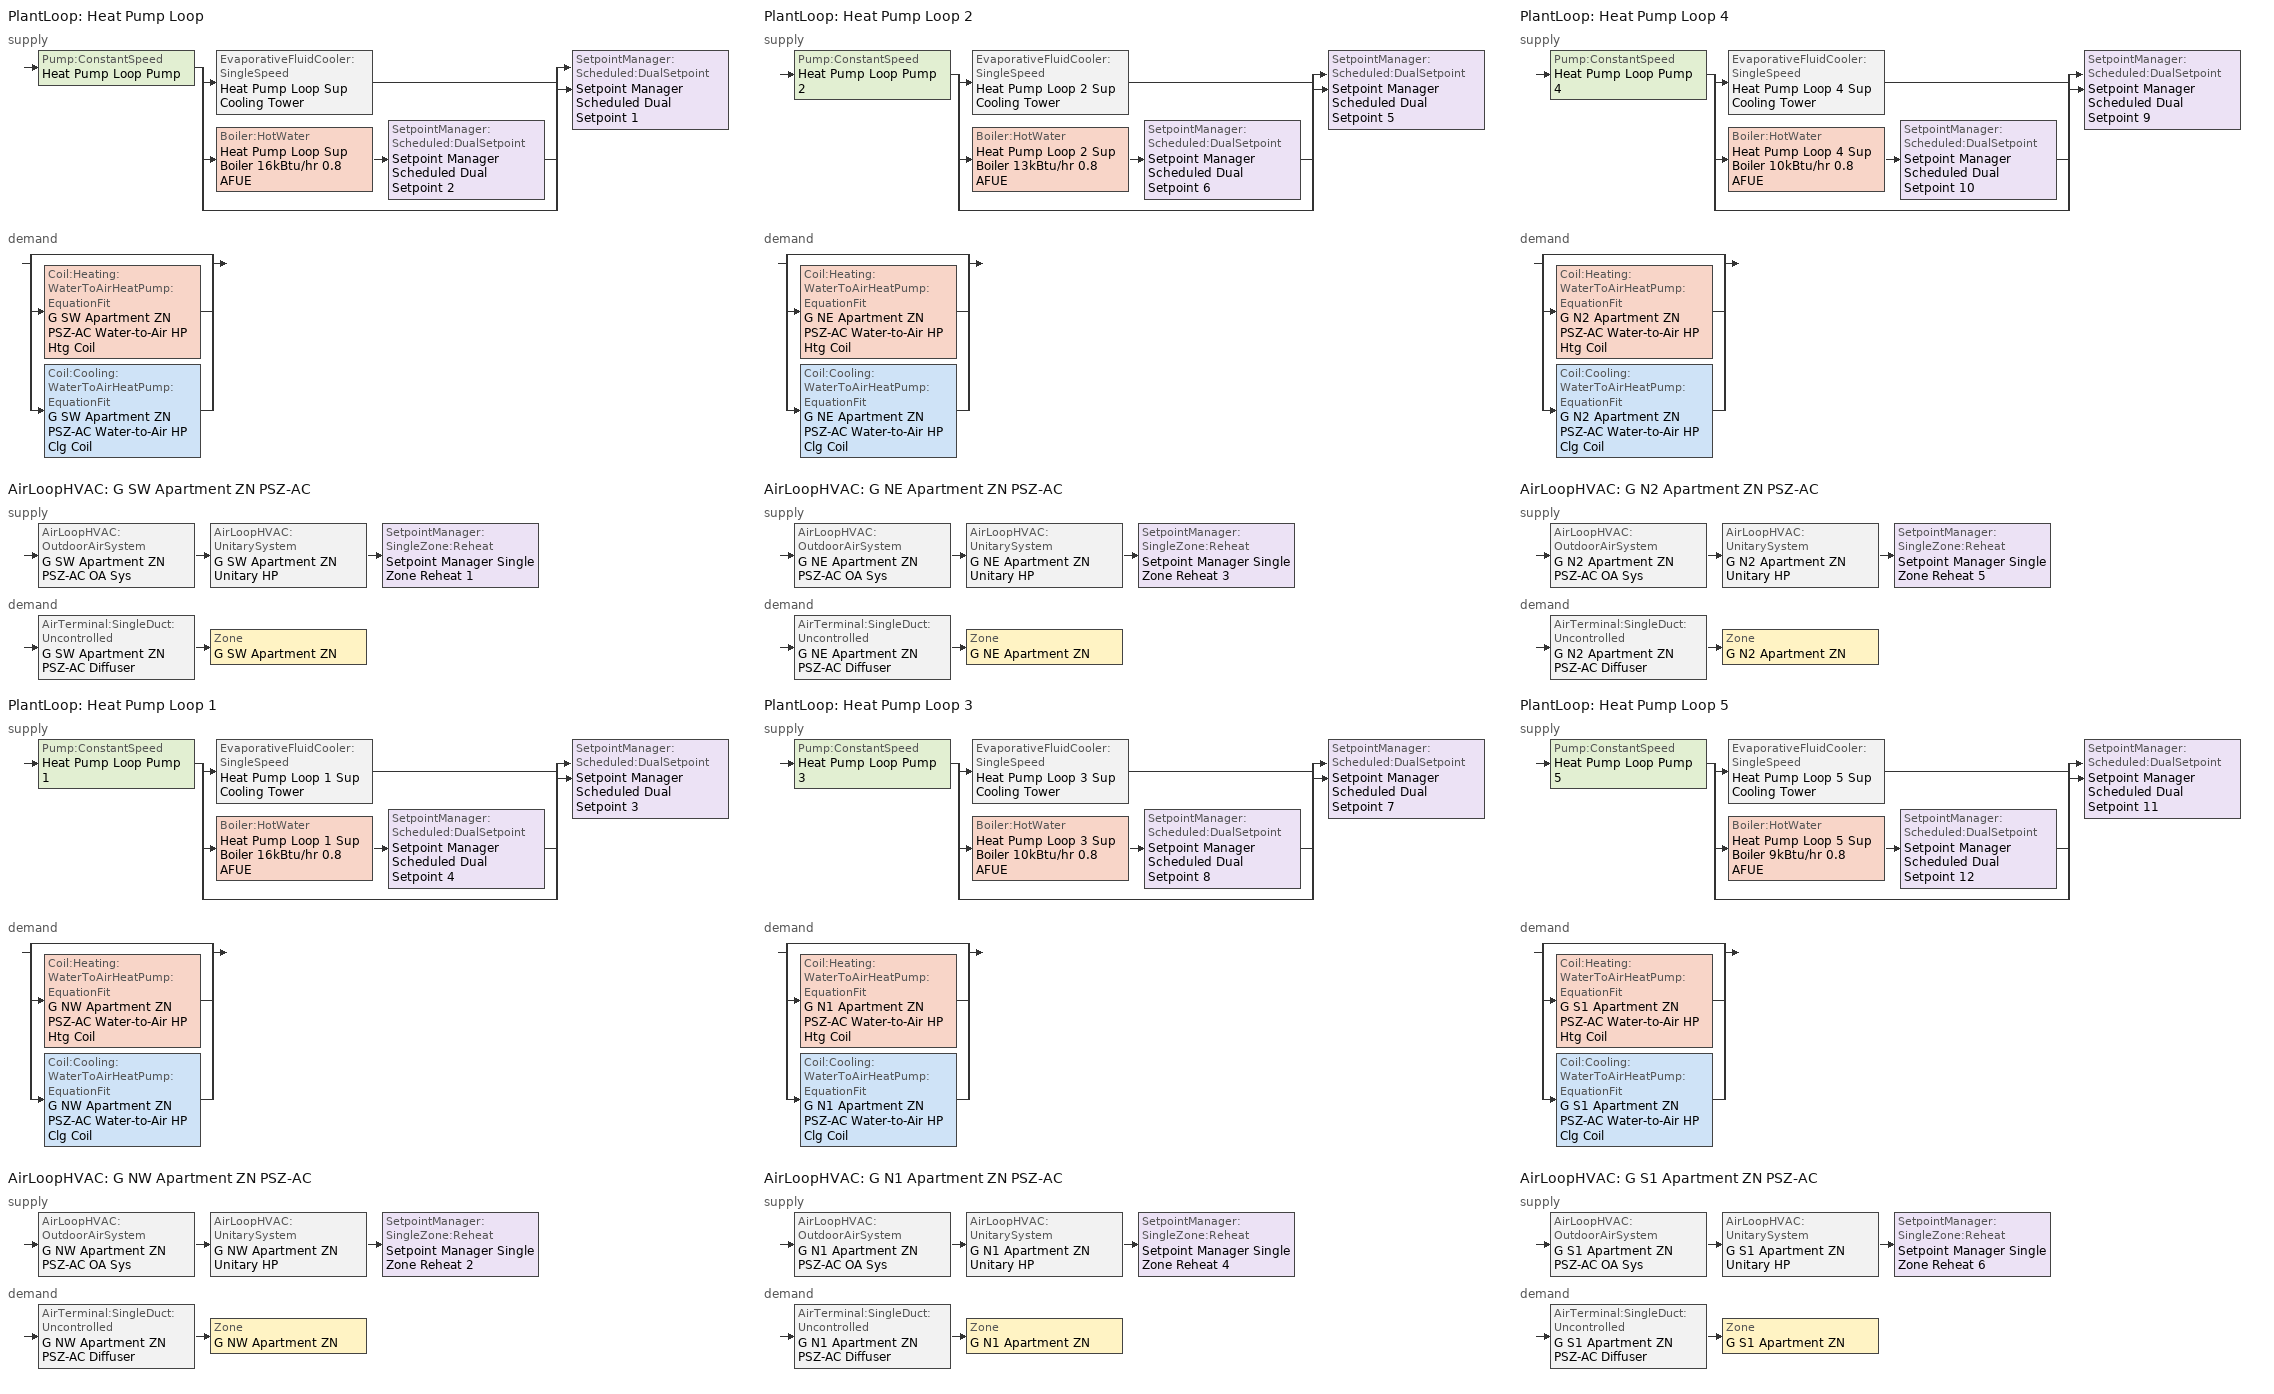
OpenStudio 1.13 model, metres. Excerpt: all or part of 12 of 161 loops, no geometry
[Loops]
PlantLoop 'Heat Pump Loop'
 supply: Pump:ConstantSpeed 'Heat Pump Loop Pump' > split
  | EvaporativeFluidCooler:SingleSpeed 'Heat Pump Loop Sup Cooling Tower'
  | Boiler:HotWater 'Heat Pump Loop Sup Boiler 16kBtu/hr 0.8 AFUE' > SetpointManager:Scheduled:DualSetpoint 'Setpoint Manager Scheduled Dual Setpoint 2'
  | bypass
  join > SetpointManager:Scheduled:DualSetpoint 'Setpoint Manager Scheduled Dual Setpoint 1'
 demand: split
  | bypass
  | Coil:Heating:WaterToAirHeatPump:EquationFit 'G SW Apartment ZN PSZ-AC Water-to-Air HP Htg Coil'
  | Coil:Cooling:WaterToAirHeatPump:EquationFit 'G SW Apartment ZN PSZ-AC Water-to-Air HP Clg Coil'
AirLoopHVAC 'G SW Apartment ZN PSZ-AC'
 supply: AirLoopHVAC:OutdoorAirSystem 'G SW Apartment ZN PSZ-AC OA Sys' > AirLoopHVAC:UnitarySystem 'G SW Apartment ZN Unitary HP' > SetpointManager:SingleZone:Reheat 'Setpoint Manager Single Zone Reheat 1'
 demand: AirTerminal:SingleDuct:Uncontrolled 'G SW Apartment ZN PSZ-AC Diffuser' > Zone 'G SW Apartment ZN'
PlantLoop 'Heat Pump Loop 1'
 supply: Pump:ConstantSpeed 'Heat Pump Loop Pump 1' > split
  | EvaporativeFluidCooler:SingleSpeed 'Heat Pump Loop 1 Sup Cooling Tower'
  | Boiler:HotWater 'Heat Pump Loop 1 Sup Boiler 16kBtu/hr 0.8 AFUE' > SetpointManager:Scheduled:DualSetpoint 'Setpoint Manager Scheduled Dual Setpoint 4'
  | bypass
  join > SetpointManager:Scheduled:DualSetpoint 'Setpoint Manager Scheduled Dual Setpoint 3'
 demand: split
  | bypass
  | Coil:Heating:WaterToAirHeatPump:EquationFit 'G NW Apartment ZN PSZ-AC Water-to-Air HP Htg Coil'
  | Coil:Cooling:WaterToAirHeatPump:EquationFit 'G NW Apartment ZN PSZ-AC Water-to-Air HP Clg Coil'
AirLoopHVAC 'G NW Apartment ZN PSZ-AC'
 supply: AirLoopHVAC:OutdoorAirSystem 'G NW Apartment ZN PSZ-AC OA Sys' > AirLoopHVAC:UnitarySystem 'G NW Apartment ZN Unitary HP' > SetpointManager:SingleZone:Reheat 'Setpoint Manager Single Zone Reheat 2'
 demand: AirTerminal:SingleDuct:Uncontrolled 'G NW Apartment ZN PSZ-AC Diffuser' > Zone 'G NW Apartment ZN'
PlantLoop 'Heat Pump Loop 2'
 supply: Pump:ConstantSpeed 'Heat Pump Loop Pump 2' > split
  | EvaporativeFluidCooler:SingleSpeed 'Heat Pump Loop 2 Sup Cooling Tower'
  | Boiler:HotWater 'Heat Pump Loop 2 Sup Boiler 13kBtu/hr 0.8 AFUE' > SetpointManager:Scheduled:DualSetpoint 'Setpoint Manager Scheduled Dual Setpoint 6'
  | bypass
  join > SetpointManager:Scheduled:DualSetpoint 'Setpoint Manager Scheduled Dual Setpoint 5'
 demand: split
  | bypass
  | Coil:Heating:WaterToAirHeatPump:EquationFit 'G NE Apartment ZN PSZ-AC Water-to-Air HP Htg Coil'
  | Coil:Cooling:WaterToAirHeatPump:EquationFit 'G NE Apartment ZN PSZ-AC Water-to-Air HP Clg Coil'
AirLoopHVAC 'G NE Apartment ZN PSZ-AC'
 supply: AirLoopHVAC:OutdoorAirSystem 'G NE Apartment ZN PSZ-AC OA Sys' > AirLoopHVAC:UnitarySystem 'G NE Apartment ZN Unitary HP' > SetpointManager:SingleZone:Reheat 'Setpoint Manager Single Zone Reheat 3'
 demand: AirTerminal:SingleDuct:Uncontrolled 'G NE Apartment ZN PSZ-AC Diffuser' > Zone 'G NE Apartment ZN'
PlantLoop 'Heat Pump Loop 3'
 supply: Pump:ConstantSpeed 'Heat Pump Loop Pump 3' > split
  | EvaporativeFluidCooler:SingleSpeed 'Heat Pump Loop 3 Sup Cooling Tower'
  | Boiler:HotWater 'Heat Pump Loop 3 Sup Boiler 10kBtu/hr 0.8 AFUE' > SetpointManager:Scheduled:DualSetpoint 'Setpoint Manager Scheduled Dual Setpoint 8'
  | bypass
  join > SetpointManager:Scheduled:DualSetpoint 'Setpoint Manager Scheduled Dual Setpoint 7'
 demand: split
  | bypass
  | Coil:Heating:WaterToAirHeatPump:EquationFit 'G N1 Apartment ZN PSZ-AC Water-to-Air HP Htg Coil'
  | Coil:Cooling:WaterToAirHeatPump:EquationFit 'G N1 Apartment ZN PSZ-AC Water-to-Air HP Clg Coil'
AirLoopHVAC 'G N1 Apartment ZN PSZ-AC'
 supply: AirLoopHVAC:OutdoorAirSystem 'G N1 Apartment ZN PSZ-AC OA Sys' > AirLoopHVAC:UnitarySystem 'G N1 Apartment ZN Unitary HP' > SetpointManager:SingleZone:Reheat 'Setpoint Manager Single Zone Reheat 4'
 demand: AirTerminal:SingleDuct:Uncontrolled 'G N1 Apartment ZN PSZ-AC Diffuser' > Zone 'G N1 Apartment ZN'
PlantLoop 'Heat Pump Loop 4'
 supply: Pump:ConstantSpeed 'Heat Pump Loop Pump 4' > split
  | EvaporativeFluidCooler:SingleSpeed 'Heat Pump Loop 4 Sup Cooling Tower'
  | Boiler:HotWater 'Heat Pump Loop 4 Sup Boiler 10kBtu/hr 0.8 AFUE' > SetpointManager:Scheduled:DualSetpoint 'Setpoint Manager Scheduled Dual Setpoint 10'
  | bypass
  join > SetpointManager:Scheduled:DualSetpoint 'Setpoint Manager Scheduled Dual Setpoint 9'
 demand: split
  | bypass
  | Coil:Heating:WaterToAirHeatPump:EquationFit 'G N2 Apartment ZN PSZ-AC Water-to-Air HP Htg Coil'
  | Coil:Cooling:WaterToAirHeatPump:EquationFit 'G N2 Apartment ZN PSZ-AC Water-to-Air HP Clg Coil'
AirLoopHVAC 'G N2 Apartment ZN PSZ-AC'
 supply: AirLoopHVAC:OutdoorAirSystem 'G N2 Apartment ZN PSZ-AC OA Sys' > AirLoopHVAC:UnitarySystem 'G N2 Apartment ZN Unitary HP' > SetpointManager:SingleZone:Reheat 'Setpoint Manager Single Zone Reheat 5'
 demand: AirTerminal:SingleDuct:Uncontrolled 'G N2 Apartment ZN PSZ-AC Diffuser' > Zone 'G N2 Apartment ZN'
PlantLoop 'Heat Pump Loop 5'
 supply: Pump:ConstantSpeed 'Heat Pump Loop Pump 5' > split
  | EvaporativeFluidCooler:SingleSpeed 'Heat Pump Loop 5 Sup Cooling Tower'
  | Boiler:HotWater 'Heat Pump Loop 5 Sup Boiler 9kBtu/hr 0.8 AFUE' > SetpointManager:Scheduled:DualSetpoint 'Setpoint Manager Scheduled Dual Setpoint 12'
  | bypass
  join > SetpointManager:Scheduled:DualSetpoint 'Setpoint Manager Scheduled Dual Setpoint 11'
 demand: split
  | bypass
  | Coil:Heating:WaterToAirHeatPump:EquationFit 'G S1 Apartment ZN PSZ-AC Water-to-Air HP Htg Coil'
  | Coil:Cooling:WaterToAirHeatPump:EquationFit 'G S1 Apartment ZN PSZ-AC Water-to-Air HP Clg Coil'
AirLoopHVAC 'G S1 Apartment ZN PSZ-AC'
 supply: AirLoopHVAC:OutdoorAirSystem 'G S1 Apartment ZN PSZ-AC OA Sys' > AirLoopHVAC:UnitarySystem 'G S1 Apartment ZN Unitary HP' > SetpointManager:SingleZone:Reheat 'Setpoint Manager Single Zone Reheat 6'
 demand: AirTerminal:SingleDuct:Uncontrolled 'G S1 Apartment ZN PSZ-AC Diffuser' > Zone 'G S1 Apartment ZN'
[EvaporativeFluidCooler:SingleSpeed] Design Air Flow Rate {m3/s}=autosize; Fan Power at Design Air Flow Rate {W}=autosize; Design Spray Water Flow Rate {m3/s}=0.002208; Performance Input Method=UFactorTimesAreaAndDesignWaterFlowRate; U-factor Times Area Value at Design Air Flow Rate {W/K}=autosize; Design Water Flow Rate {m3/s}=autosize; Capacity Control=FanCycling; Sizing Factor=1; Evaporation Loss Mode=SaturatedExit; Drift Loss Percent {percent}=0.008; Blowdown Calculation Mode=ConcentrationRatio; Blowdown Concentration Ratio=3
Heat Pump Loop Sup Cooling Tower; Heat Pump Loop 1 Sup Cooling Tower; Heat Pump Loop 2 Sup Cooling Tower; Heat Pump Loop 3 Sup Cooling Tower; Heat Pump Loop 4 Sup Cooling Tower; Heat Pump Loop 5 Sup Cooling Tower
[Sizing:Zone] Zone Cooling Design Supply Air Temperature Input Method=SupplyAirTemperature; Zone Cooling Design Supply Air Temperature {C}=12.8; Zone Cooling Design Supply Air Temperature Difference {deltaC}=11.11; Zone Heating Design Supply Air Temperature Input Method=SupplyAirTemperature; Zone Heating Design Supply Air Temperature {C}=40; Zone Heating Design Supply Air Temperature Difference {deltaC}=11.11; Zone Cooling Design Supply Air Humidity Ratio {kg-H2O/kg-air}=0.0085; Zone Heating Design Supply Air Humidity Ratio {kg-H2O/kg-air}=0.008; Cooling Design Air Flow Method=DesignDay; Heating Design Air Flow Method=DesignDay; Account for Dedicated Outdoor Air System=No; Dedicated Outdoor Air System Control Strategy=NeutralSupplyAir; Dedicated Outdoor Air Low Setpoint Temperature for Design {C}=autosize; Dedicated Outdoor Air High Setpoint Temperature for Design {C}=autosize
G NW Apartment ZN; G N2 Apartment ZN; G SW Apartment ZN; G NE Apartment ZN; G N1 Apartment ZN; G S1 Apartment ZN
[Zone equipment]
G NW Apartment ZN: G NW Apartment ZN PSZ-AC Diffuser
G N2 Apartment ZN: G N2 Apartment ZN PSZ-AC Diffuser
G SW Apartment ZN: G SW Apartment ZN PSZ-AC Diffuser
G NE Apartment ZN: G NE Apartment ZN PSZ-AC Diffuser
G N1 Apartment ZN: G N1 Apartment ZN PSZ-AC Diffuser
G S1 Apartment ZN: G S1 Apartment ZN PSZ-AC Diffuser
[PlantLoop] Fluid Type=Water; Maximum Loop Temperature {C}=80; Minimum Loop Temperature {C}=5; Plant Loop Volume {m3}=Autocalculate; Load Distribution Scheme=Optimal
Heat Pump Loop; Heat Pump Loop 1; Heat Pump Loop 2; Heat Pump Loop 3; Heat Pump Loop 4; Heat Pump Loop 5
[Sizing:Plant] Loop Type=Heating; Design Loop Exit Temperature {C}=39; Loop Design Temperature Difference {deltaC}=11; Sizing Option=NonCoincident; Zone Timesteps in Averaging Window=1; Coincident Sizing Factor Mode=None
Heat Pump Loop; Heat Pump Loop 1; Heat Pump Loop 2; Heat Pump Loop 3; Heat Pump Loop 4; Heat Pump Loop 5
[SetpointManager:Scheduled:DualSetpoint]
Name | High Setpoint Schedule | Low Setpoint Schedule
Setpoint Manager Scheduled Dual Setpoint 1; Setpoint Manager Scheduled Dual Setpoint 2 | Heat Pump Loop High Temp - 65F | Heat Pump Loop Low Temp - 41F
Setpoint Manager Scheduled Dual Setpoint 3; Setpoint Manager Scheduled Dual Setpoint 4 | Heat Pump Loop High Temp - 65F 1 | Heat Pump Loop Low Temp - 41F 1
Setpoint Manager Scheduled Dual Setpoint 5; Setpoint Manager Scheduled Dual Setpoint 6 | Heat Pump Loop High Temp - 65F 2 | Heat Pump Loop Low Temp - 41F 2
Setpoint Manager Scheduled Dual Setpoint 7; Setpoint Manager Scheduled Dual Setpoint 8 | Heat Pump Loop High Temp - 65F 3 | Heat Pump Loop Low Temp - 41F 3
Setpoint Manager Scheduled Dual Setpoint 9; Setpoint Manager Scheduled Dual Setpoint 10 | Heat Pump Loop High Temp - 65F 4 | Heat Pump Loop Low Temp - 41F 4
Setpoint Manager Scheduled Dual Setpoint 11; Setpoint Manager Scheduled Dual Setpoint 12 | Heat Pump Loop High Temp - 65F 5 | Heat Pump Loop Low Temp - 41F 5
[Pump:ConstantSpeed] Rated Flow Rate {m3/s}=autosize; Rated Pump Head {Pa}=179344; Rated Power Consumption {W}=autosize; Motor Efficiency=0.855; Fraction of Motor Inefficiencies to Fluid Stream=0; Pump Control Type=Intermittent
Heat Pump Loop Pump; Heat Pump Loop Pump 1; Heat Pump Loop Pump 2; Heat Pump Loop Pump 3; Heat Pump Loop Pump 4; Heat Pump Loop Pump 5
[Boiler:HotWater] Nominal Thermal Efficiency=0.8; Design Water Outlet Temperature {C}=30; Minimum Part Load Ratio=0; Maximum Part Load Ratio=1.2; Optimum Part Load Ratio=1; Water Outlet Upper Temperature Limit {C}=99; Boiler Flow Mode=ConstantFlow; Parasitic Electric Load {W}=0; Sizing Factor=1
Name | Normalized Boiler Efficiency Curve
Heat Pump Loop Sup Boiler 16kBtu/hr 0.8 AFUE | Boiler with No Minimum Turndown 79
Heat Pump Loop 1 Sup Boiler 16kBtu/hr 0.8 AFUE | Boiler with No Minimum Turndown
Heat Pump Loop 2 Sup Boiler 13kBtu/hr 0.8 AFUE | Boiler with No Minimum Turndown 11
Heat Pump Loop 3 Sup Boiler 10kBtu/hr 0.8 AFUE | Boiler with No Minimum Turndown 22
Heat Pump Loop 4 Sup Boiler 10kBtu/hr 0.8 AFUE | Boiler with No Minimum Turndown 33
Heat Pump Loop 5 Sup Boiler 9kBtu/hr 0.8 AFUE | Boiler with No Minimum Turndown 44
[AirLoopHVAC] Availability Schedule=Always On Discrete; Design Supply Air Flow Rate {m3/s}=AutoSize
Name | Availability Manager
G SW Apartment ZN PSZ-AC | Availability Manager Night Cycle 1
G NW Apartment ZN PSZ-AC | Availability Manager Night Cycle 2
G NE Apartment ZN PSZ-AC | Availability Manager Night Cycle 3
G N1 Apartment ZN PSZ-AC | Availability Manager Night Cycle 4
G N2 Apartment ZN PSZ-AC | Availability Manager Night Cycle 5
G S1 Apartment ZN PSZ-AC | Availability Manager Night Cycle 6
[Sizing:System] Type of Load to Size On=Sensible; Design Outdoor Air Flow Rate {m3/s}=Autosize; Minimum System Air Flow Ratio=1; Preheat Design Temperature {C}=7; Preheat Design Humidity Ratio {kg-H2O/kg-Air}=0.008; Precool Design Temperature {C}=12.8; Precool Design Humidity Ratio {kg-H2O/kg-Air}=0.008; Central Cooling Design Supply Air Temperature {C}=12.8; Central Heating Design Supply Air Temperature {C}=40; Sizing Option=Coincident; 100% Outdoor Air in Cooling=No; 100% Outdoor Air in Heating=No; Central Cooling Design Supply Air Humidity Ratio {kg-H2O/kg-Air}=0.0085; Central Heating Design Supply Air Humidity Ratio {kg-H2O/kg-Air}=0.008; Cooling Design Air Flow Method=DesignDay; Cooling Design Air Flow Rate {m3/s}=0; Heating Design Air Flow Method=DesignDay; Heating Design Air Flow Rate {m3/s}=0; System Outdoor Air Method=ZoneSum; Zone Maximum Outdoor Air Fraction=1; Cooling Supply Air Flow Rate Per Floor Area {m3/s-m2}=0.00996765; Cooling Fraction of Autosized Cooling Supply Air Flow Rate=1; Cooling Supply Air Flow Rate Per Unit Cooling Capacity {m3/s-W}=3.94755e-05; Heating Supply Air Flow Rate Per Floor Area {m3/s-m2}=0.00996765; Heating Fraction of Autosized Heating Supply Air Flow Rate=1; Heating Fraction of Autosized Cooling Supply Air Flow Rate=1; Heating Supply Air Flow Rate Per Unit Heating Capacity {m3/s-W}=3.15882e-05; Cooling Design Capacity Method=CoolingDesignCapacity; Cooling Design Capacity {W}=autosize; Cooling Design Capacity Per Floor Area {W/m2}=234.7; Fraction of Autosized Cooling Design Capacity=1; Heating Design Capacity Method=HeatingDesignCapacity; Heating Design Capacity {W}=autosize; Heating Design Capacity Per Floor Area {W/m2}=157; Fraction of Autosized Heating Design Capacity=1; Central Cooling Capacity Control Method=OnOff
G SW Apartment ZN PSZ-AC; G NW Apartment ZN PSZ-AC; G NE Apartment ZN PSZ-AC; G N1 Apartment ZN PSZ-AC; G N2 Apartment ZN PSZ-AC; G S1 Apartment ZN PSZ-AC
[SetpointManager:SingleZone:Reheat] Minimum Supply Air Temperature {C}=-99; Maximum Supply Air Temperature {C}=50
Name | Control Zone
Setpoint Manager Single Zone Reheat 1 | G SW Apartment ZN
Setpoint Manager Single Zone Reheat 2 | G NW Apartment ZN
Setpoint Manager Single Zone Reheat 3 | G NE Apartment ZN
Setpoint Manager Single Zone Reheat 4 | G N1 Apartment ZN
Setpoint Manager Single Zone Reheat 5 | G N2 Apartment ZN
Setpoint Manager Single Zone Reheat 6 | G S1 Apartment ZN
[Fan:OnOff] Availability Schedule=Always On; Fan Efficiency=0.53625; Pressure Rise {Pa}=622.722; Maximum Flow Rate {m3/s}=autosize; Motor Efficiency=0.825; Motor In Airstream Fraction=1
Name | Fan Power Ratio Function of Speed Ratio Curve | Fan Efficiency Ratio Function of Speed Ratio Curve
G SW Apartment ZN PSZ-AC Fan | Fan On Off Power Curve | Fan On Off Efficiency Curve
G NW Apartment ZN PSZ-AC Fan | Fan On Off Power Curve 1 | Fan On Off Efficiency Curve 1
G NE Apartment ZN PSZ-AC Fan | Fan On Off Power Curve 2 | Fan On Off Efficiency Curve 2
G N1 Apartment ZN PSZ-AC Fan | Fan On Off Power Curve 3 | Fan On Off Efficiency Curve 3
G N2 Apartment ZN PSZ-AC Fan | Fan On Off Power Curve 4 | Fan On Off Efficiency Curve 4
G S1 Apartment ZN PSZ-AC Fan | Fan On Off Power Curve 5 | Fan On Off Efficiency Curve 5
[Coil:Heating:WaterToAirHeatPump:EquationFit] Rated Heating Coefficient of Performance {W/W}=4.2; Heating Capacity Coefficient 1=0.237847; Heating Capacity Coefficient 2=-3.35824; Heating Capacity Coefficient 3=3.8064; Heating Capacity Coefficient 4=0.1792; Heating Capacity Coefficient 5=0.128607; Heating Power Consumption Coefficient 1=-3.79176; Heating Power Consumption Coefficient 2=3.38799; Heating Power Consumption Coefficient 3=1.50226; Heating Power Consumption Coefficient 4=-0.177654; Heating Power Consumption Coefficient 5=-0.10308
G SW Apartment ZN PSZ-AC Water-to-Air HP Htg Coil; G NW Apartment ZN PSZ-AC Water-to-Air HP Htg Coil; G NE Apartment ZN PSZ-AC Water-to-Air HP Htg Coil; G N1 Apartment ZN PSZ-AC Water-to-Air HP Htg Coil; G N2 Apartment ZN PSZ-AC Water-to-Air HP Htg Coil; G S1 Apartment ZN PSZ-AC Water-to-Air HP Htg Coil
[Coil:Heating:Electric] Availability Schedule=Always On Discrete
G SW Apartment ZN PSZ-AC Electric Backup Htg Coil; G NW Apartment ZN PSZ-AC Electric Backup Htg Coil; G NE Apartment ZN PSZ-AC Electric Backup Htg Coil; G N1 Apartment ZN PSZ-AC Electric Backup Htg Coil; G N2 Apartment ZN PSZ-AC Electric Backup Htg Coil; G S1 Apartment ZN PSZ-AC Electric Backup Htg Coil
[Coil:Cooling:WaterToAirHeatPump:EquationFit] Rated Cooling Coefficient of Performance {W/W}=3.4; Total Cooling Capacity Coefficient 1=-4.30267; Total Cooling Capacity Coefficient 2=7.18537; Total Cooling Capacity Coefficient 3=-2.23947; Total Cooling Capacity Coefficient 4=0.139996; Total Cooling Capacity Coefficient 5=0.10266; Sensible Cooling Capacity Coefficient 1=6.00194; Sensible Cooling Capacity Coefficient 2=22.6301; Sensible Cooling Capacity Coefficient 3=-26.7961; Sensible Cooling Capacity Coefficient 4=-1.72375; Sensible Cooling Capacity Coefficient 5=0.490645; Sensible Cooling Capacity Coefficient 6=0.0693119; Cooling Power Consumption Coefficient 1=-5.67776; Cooling Power Consumption Coefficient 2=0.438988; Cooling Power Consumption Coefficient 3=5.84528; Cooling Power Consumption Coefficient 4=0.141606; Cooling Power Consumption Coefficient 5=-0.168728
G SW Apartment ZN PSZ-AC Water-to-Air HP Clg Coil; G NW Apartment ZN PSZ-AC Water-to-Air HP Clg Coil; G NE Apartment ZN PSZ-AC Water-to-Air HP Clg Coil; G N1 Apartment ZN PSZ-AC Water-to-Air HP Clg Coil; G N2 Apartment ZN PSZ-AC Water-to-Air HP Clg Coil; G S1 Apartment ZN PSZ-AC Water-to-Air HP Clg Coil
[Controller:OutdoorAir] Minimum Outdoor Air Flow Rate {m3/s}=Autosize; Maximum Outdoor Air Flow Rate {m3/s}=Autosize; Economizer Control Type=NoEconomizer; Economizer Control Action Type=ModulateFlow; Economizer Maximum Limit Dry-Bulb Temperature {C}=28; Economizer Maximum Limit Enthalpy {J/kg}=64000; Economizer Minimum Limit Dry-Bulb Temperature {C}=-100; Lockout Type=NoLockout; Minimum Limit Type=FixedMinimum; Minimum Outdoor Air Schedule=Always On Discrete; High Humidity Control=No; Heat Recovery Bypass Control Type=BypassWhenOAFlowGreaterThanMinimum
Name | Controller Mechanical Ventilation
G SW Apartment ZN PSZ-AC OA Sys Controller | Controller Mechanical Ventilation 1
G NW Apartment ZN PSZ-AC OA Sys Controller | Controller Mechanical Ventilation 2
G NE Apartment ZN PSZ-AC OA Sys Controller | Controller Mechanical Ventilation 3
G N1 Apartment ZN PSZ-AC OA Sys Controller | Controller Mechanical Ventilation 4
G N2 Apartment ZN PSZ-AC OA Sys Controller | Controller Mechanical Ventilation 5
G S1 Apartment ZN PSZ-AC OA Sys Controller | Controller Mechanical Ventilation 6
[Controller:MechanicalVentilation] Availability Schedule=Always On Discrete; System Outdoor Air Method=ZoneSum
Controller Mechanical Ventilation 1; Controller Mechanical Ventilation 2; Controller Mechanical Ventilation 3; Controller Mechanical Ventilation 4; Controller Mechanical Ventilation 5; Controller Mechanical Ventilation 6
[AirLoopHVAC:OutdoorAirSystem]
Name | Controller
G SW Apartment ZN PSZ-AC OA Sys | G SW Apartment ZN PSZ-AC OA Sys Controller
G NW Apartment ZN PSZ-AC OA Sys | G NW Apartment ZN PSZ-AC OA Sys Controller
G NE Apartment ZN PSZ-AC OA Sys | G NE Apartment ZN PSZ-AC OA Sys Controller
G N1 Apartment ZN PSZ-AC OA Sys | G N1 Apartment ZN PSZ-AC OA Sys Controller
G N2 Apartment ZN PSZ-AC OA Sys | G N2 Apartment ZN PSZ-AC OA Sys Controller
G S1 Apartment ZN PSZ-AC OA Sys | G S1 Apartment ZN PSZ-AC OA Sys Controller
[AirLoopHVAC:UnitarySystem] Control Type=Load; Dehumidification Control Type=None; Fan Placement=BlowThrough; Supply Air Fan Operating Mode Schedule=Always On Discrete; DX Heating Coil Sizing Ratio=1; Use DOAS DX Cooling Coil=No; DOAS DX Cooling Coil Leaving Minimum Air Temperature {C}=2; Latent Load Control=SensibleOnlyLoadControl; Supply Air Flow Rate Method During Cooling Operation=SupplyAirFlowRate; Supply Air Flow Rate During Cooling Operation {m3/s}=autosize; Supply Air Flow Rate Method During Heating Operation=SupplyAirFlowRate; Supply Air Flow Rate During Heating Operation {m3/s}=autosize; Supply Air Flow Rate Method When No Cooling or Heating is Required=SupplyAirFlowRate; Supply Air Flow Rate When No Cooling or Heating is Required {m3/s}=autosize; Maximum Supply Air Temperature {C}=50; Maximum Outdoor Dry-Bulb Temperature for Supplemental Heater Operation {C}=21; Maximum Cycling Rate {cycles/hr}=2.5; Heat Pump Time Constant {s}=60; Fraction of On-Cycle Power Use=0.01; Heat Pump Fan Delay Time {s}=60; Ancilliary On-Cycle Electric Power {W}=0; Ancilliary Off-Cycle Electric Power {W}=0
Name | Controlling Zone or Thermostat Location | Supply Fan | Heating Coil | Cooling Coil | Supplemental Heating Coil
G SW Apartment ZN Unitary HP | G SW Apartment ZN | G SW Apartment ZN PSZ-AC Fan | G SW Apartment ZN PSZ-AC Water-to-Air HP Htg Coil | G SW Apartment ZN PSZ-AC Water-to-Air HP Clg Coil | G SW Apartment ZN PSZ-AC Electric Backup Htg Coil
G NW Apartment ZN Unitary HP | G NW Apartment ZN | G NW Apartment ZN PSZ-AC Fan | G NW Apartment ZN PSZ-AC Water-to-Air HP Htg Coil | G NW Apartment ZN PSZ-AC Water-to-Air HP Clg Coil | G NW Apartment ZN PSZ-AC Electric Backup Htg Coil
G NE Apartment ZN Unitary HP | G NE Apartment ZN | G NE Apartment ZN PSZ-AC Fan | G NE Apartment ZN PSZ-AC Water-to-Air HP Htg Coil | G NE Apartment ZN PSZ-AC Water-to-Air HP Clg Coil | G NE Apartment ZN PSZ-AC Electric Backup Htg Coil
G N1 Apartment ZN Unitary HP | G N1 Apartment ZN | G N1 Apartment ZN PSZ-AC Fan | G N1 Apartment ZN PSZ-AC Water-to-Air HP Htg Coil | G N1 Apartment ZN PSZ-AC Water-to-Air HP Clg Coil | G N1 Apartment ZN PSZ-AC Electric Backup Htg Coil
G N2 Apartment ZN Unitary HP | G N2 Apartment ZN | G N2 Apartment ZN PSZ-AC Fan | G N2 Apartment ZN PSZ-AC Water-to-Air HP Htg Coil | G N2 Apartment ZN PSZ-AC Water-to-Air HP Clg Coil | G N2 Apartment ZN PSZ-AC Electric Backup Htg Coil
G S1 Apartment ZN Unitary HP | G S1 Apartment ZN | G S1 Apartment ZN PSZ-AC Fan | G S1 Apartment ZN PSZ-AC Water-to-Air HP Htg Coil | G S1 Apartment ZN PSZ-AC Water-to-Air HP Clg Coil | G S1 Apartment ZN PSZ-AC Electric Backup Htg Coil
[AvailabilityManager:NightCycle] Control Type=CycleOnAny; Thermostat Tolerance {deltaC}=1; Cycling Run Time {s}=3600
Availability Manager Night Cycle 1; Availability Manager Night Cycle 2; Availability Manager Night Cycle 3; Availability Manager Night Cycle 4; Availability Manager Night Cycle 5; Availability Manager Night Cycle 6
[AirTerminal:SingleDuct:Uncontrolled] Availability Schedule=Always On Discrete; Maximum Air Flow Rate {m3/s}=AutoSize
G SW Apartment ZN PSZ-AC Diffuser; G NW Apartment ZN PSZ-AC Diffuser; G NE Apartment ZN PSZ-AC Diffuser; G N1 Apartment ZN PSZ-AC Diffuser; G N2 Apartment ZN PSZ-AC Diffuser; G S1 Apartment ZN PSZ-AC Diffuser
[Schedule:Ruleset]
Name | Default Day Schedule
Heat Pump Loop High Temp - 65F | Heat Pump Loop High Temp - 65F Default
Heat Pump Loop Low Temp - 41F | Heat Pump Loop Low Temp - 41F Default
Always On | Always On Default
Heat Pump Loop High Temp - 65F 1 | Heat Pump Loop High Temp - 65F Default 1
Heat Pump Loop Low Temp - 41F 1 | Heat Pump Loop Low Temp - 41F Default 1
Heat Pump Loop High Temp - 65F 2 | Heat Pump Loop High Temp - 65F Default 2
Heat Pump Loop Low Temp - 41F 2 | Heat Pump Loop Low Temp - 41F Default 2
Heat Pump Loop High Temp - 65F 3 | Heat Pump Loop High Temp - 65F Default 3
Heat Pump Loop Low Temp - 41F 3 | Heat Pump Loop Low Temp - 41F Default 3
Heat Pump Loop High Temp - 65F 4 | Heat Pump Loop High Temp - 65F Default 4
Heat Pump Loop Low Temp - 41F 4 | Heat Pump Loop Low Temp - 41F Default 4
Heat Pump Loop High Temp - 65F 5 | Heat Pump Loop High Temp - 65F Default 5
Heat Pump Loop Low Temp - 41F 5 | Heat Pump Loop Low Temp - 41F Default 5
[Schedule:Day]
Heat Pump Loop High Temp - 65F Default; Heat Pump Loop High Temp - 65F Default 1; Heat Pump Loop High Temp - 65F Default 2; Heat Pump Loop High Temp - 65F Default 3; Heat Pump Loop High Temp - 65F Default 4; Heat Pump Loop High Temp - 65F Default 5: 24, 0, 18.3333
Heat Pump Loop Low Temp - 41F Default; Heat Pump Loop Low Temp - 41F Default 1; Heat Pump Loop Low Temp - 41F Default 2; Heat Pump Loop Low Temp - 41F Default 3; Heat Pump Loop Low Temp - 41F Default 4; Heat Pump Loop Low Temp - 41F Default 5: 24, 0, 5
Always On Default: 24, 0, 1
[Schedule:Constant]
Always On Discrete: Value=1
[Curve:Exponent] Coefficient1 Constant=1; Coefficient2 Constant=0; Coefficient3 Constant=0; Minimum Value of x=0; Maximum Value of x=1
Fan On Off Power Curve; Fan On Off Power Curve 1; Fan On Off Power Curve 2; Fan On Off Power Curve 3; Fan On Off Power Curve 4; Fan On Off Power Curve 5
[Curve:Cubic] Minimum Value of x=0
Name | Coefficient1 Constant | Coefficient2 x | Coefficient3 x**2 | Coefficient4 x**3 | Maximum Value of x
Fan On Off Efficiency Curve; Fan On Off Efficiency Curve 1; Fan On Off Efficiency Curve 2; Fan On Off Efficiency Curve 3; Fan On Off Efficiency Curve 4; Fan On Off Efficiency Curve 5 | 1 | 0 | 0 | 0 | 1
Boiler with No Minimum Turndown; Boiler with No Minimum Turndown 11; Boiler with No Minimum Turndown 22; Boiler with No Minimum Turndown 33; Boiler with No Minimum Turndown 44; Boiler with No Minimum Turndown 79 | 0.7463 | 1.3196 | -2.2154 | 1.1674 | 1.3
